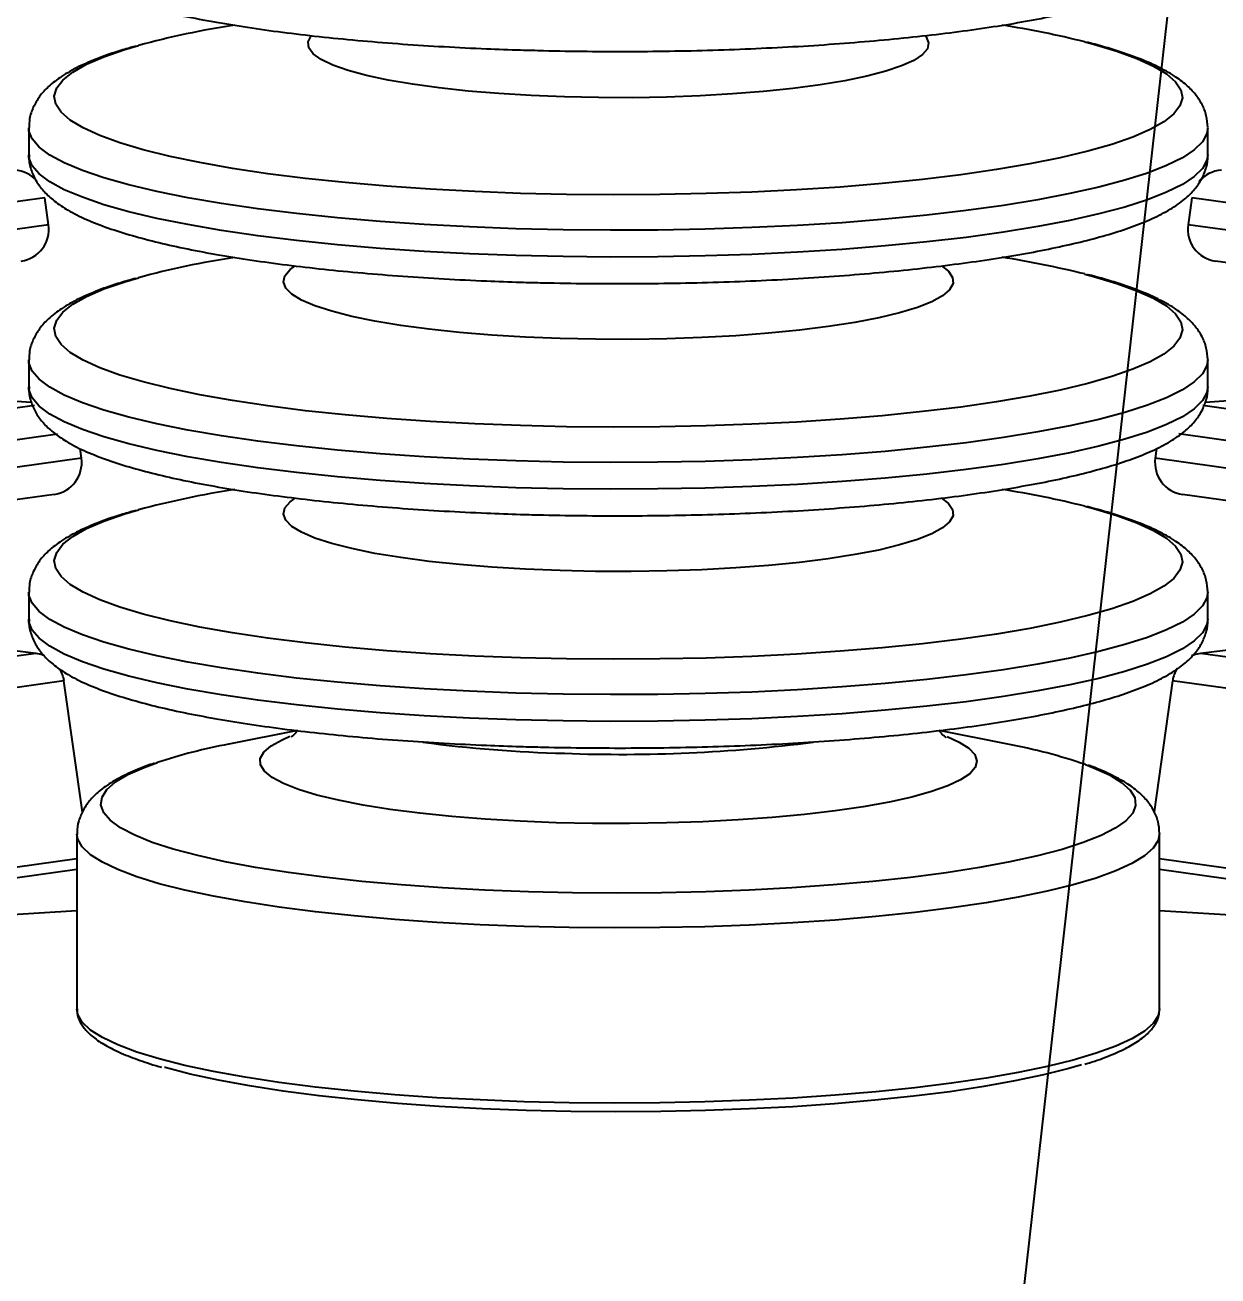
# Model space of a CAD drawing. Header units: millimetres. Extents: x 0 to 6631, y 0 to 4689.
# Drawn here: x 3397.6 to 3508.6, y 3843.9 to 3960.4 of the extents above; entities that cross this region are included whole.
import ezdxf

# ---------------------------------------------------------------- set-up
doc = ezdxf.new("R2010")
doc.units = ezdxf.units.MM
doc.header["$LTSCALE"] = 13
for name, color, linetype in [('几何体', 7, 'Continuous'), ('尺寸', 3, 'Continuous'), ('注释', 2, 'Continuous')]:
    doc.layers.add(name, color=color, linetype=linetype)
doc.styles.add('SLDTEXTSTYLE0', font='hyswlongfangsong.ttf')
doc.styles.get("Standard").update_dxf_attribs({"font": 'gbenor.shx', "bigfont": 'gbcbig.shx'})
doc.dimstyles.new('SLDDIMSTYLE0', dxfattribs={"dimtxt": 50, "dimasz": 40.8, "dimexe": 0, "dimexo": 0.0625, "dimgap": 12.5, "dimtad": 2, "dimdec": 0, "dimrnd": 1e-09, "dimzin": 12, "dimdsep": 46, "dimtxsty": 'SLDTEXTSTYLE0', "dimsah": 1, "dimcen": 0.09, "dimadec": 0, "dimazin": 3, "dimtfac": 1, "dimtdec": 0, "dimtmove": 0, "dimatfit": 0, "dimfxl": 1, "dimfrac": 2, "dimtolj": 1, "dimtzin": 12, "dimarcsym": 0})
doc.dimstyles.new('SLDDIMSTYLE2', dxfattribs={"dimtxt": 0.18, "dimasz": 40.8, "dimexe": 0, "dimexo": 0.0625, "dimgap": 0, "dimtad": 0, "dimtih": 1, "dimtoh": 1, "dimdec": 0, "dimrnd": 1e-09, "dimzin": 0, "dimdsep": 46, "dimtxsty": 'Standard', "dimsah": 1, "dimcen": 0.09, "dimadec": 0, "dimazin": 0, "dimtfac": 40.8, "dimtdec": 0, "dimtofl": 0, "dimtmove": 0, "dimatfit": 3, "dimfxl": 1, "dimfrac": 2, "dimtolj": 1, "dimtzin": 0, "dimarcsym": 0})

# ---------------------------------------------------------------- blocks, each defined once
blk = doc.blocks.new('*D18')
at = {"layer": 'Defpoints', "color": 0, "transparency": 16777216}
for p in [(3316.26, 4092.55), (3301.63, 4062.72), (3353.5, 4050.47), (3353.5, 3693.67), (3353.5, 3693.67)]:
    blk.add_point(p, dxfattribs=at)
at = {"layer": '尺寸', "color": 0, "lineweight": -2, "transparency": 16777216}
for p, q in [((3353.5, 4050.53), (3353.5, 4094.29)), ((3301.62, 4062.78), (3297.74, 4090.39))]:
    blk.add_line(p, q, dxfattribs=at)
for start, end in [(90, 98), (78.3245, 84.1623), (103.8377, 109.6755)]:
    blk.add_arc((3353.5, 3693.67), 400.61, start, end, dxfattribs=at)
at = {"layer": '尺寸', "color": 0, "transparency": 16777216}
for points in [[(3393.9, 4085.42), (3394.59, 4099), (3353.5, 4094.29)], [(3256.39, 4089.34), (3258.97, 4075.98), (3297.74, 4090.39)]]:
    blk.add_solid(points, dxfattribs=at)
at = {"layer": '尺寸', "color": 0, "transparency": 16777216, "insert": (3314.61, 4155.52), "char_height": 50, "attachment_point": 1, "rotation": 2.5305, "style": 'SLDTEXTSTYLE0'}
blk.add_mtext('\\A1;8°', dxfattribs=at)

msp = doc.modelspace()

# ---------------------------------------------------------------- linework, layer by layer
at = {"layer": '几何体'}
for p, q in [((3397.94, 3950.78), (3397.94, 3948.29)), ((3507.67, 3948.29), (3507.67, 3950.78)), ((3399.44, 3944.28), (3314.43, 3932.33)), ((3399.79, 3941.77), (3399.44, 3944.28)), ((3506.18, 3944.28), (3505.83, 3941.77)), ((3614.84, 3929.01), (3506.18, 3944.28)), ((3399.79, 3941.77), (3314.78, 3929.82)), ((3614.49, 3926.5), (3505.83, 3941.77)), ((3611.11, 3923.95), (3508.38, 3938.39)), ((3397.94, 3929.17), (3397.94, 3926.67)), ((3507.67, 3926.67), (3507.67, 3929.17)), ((3398.19, 3925.22), (3377.99, 3926.63)), ((3527.62, 3926.63), (3507.41, 3925.22)), ((3398.48, 3924.94), (3318.4, 3913.68)), ((3609.85, 3910.5), (3507.21, 3924.93)), ((3400.63, 3922.28), (3317.49, 3910.6)), ((3611.79, 3907.27), (3504.96, 3922.29)), ((3402.84, 3920.04), (3402.72, 3920.95)), ((3502.9, 3920.94), (3502.77, 3920.04)), ((3402.84, 3920.04), (3317.84, 3908.09)), ((3611.44, 3904.77), (3502.77, 3920.04)), ((3400.3, 3916.66), (3319.93, 3905.36)), ((3608.06, 3902.22), (3505.32, 3916.66)), ((3397.94, 3907.55), (3397.94, 3905.06)), ((3507.67, 3905.06), (3507.67, 3907.55)), ((3398.62, 3901.87), (3383.42, 3903.73)), ((3522.19, 3903.73), (3506.99, 3901.87)), ((3398.62, 3901.87), (3324.01, 3891.38)), ((3602.37, 3888.46), (3506.99, 3901.87)), ((3401.22, 3899.31), (3323.17, 3888.34)), ((3402.94, 3887.1), (3401.22, 3899.31)), ((3504.39, 3899.31), (3502.68, 3887.11)), ((3604.17, 3885.29), (3504.39, 3899.31)), ((3422.94, 3894.69), (3416.55, 3893.42)), ((3489.07, 3893.42), (3482.68, 3894.69)), ((3402.43, 3885.07), (3402.43, 3868.75)), ((3503.18, 3868.75), (3503.18, 3885.07)), ((3402.43, 3882.75), (3384.03, 3880.16)), ((3601.86, 3868.88), (3503.18, 3882.75)), ((3402.43, 3881.74), (3384.69, 3879.25)), ((3600.73, 3868.03), (3503.18, 3881.74)), ((3402.43, 3877.89), (3387.65, 3877.02)), ((3517.97, 3877.02), (3503.18, 3877.89)), ((3503.18, 3868.79), (3503.18, 3868.75))]:
    msp.add_line(p, q, dxfattribs=at)
at = {"layer": '几何体', "flags": 128}
for points in [[(3447.79, 3953.66), (3444.69, 3953.79), (3441.69, 3953.97), (3438.83, 3954.21), (3436.13, 3954.51), (3433.64, 3954.85), (3431.38, 3955.24), (3429.37, 3955.67), (3427.66, 3956.13), (3426.25, 3956.63), (3425.16, 3957.15), (3424.41, 3957.69), (3424, 3958.23), (3423.94, 3958.79), (3424.23, 3959.34), (3424.26, 3959.37)], [(3481.36, 3959.36), (3481.46, 3959.25), (3481.69, 3958.7), (3481.58, 3958.14), (3481.11, 3957.6), (3480.3, 3957.06), (3479.16, 3956.55), (3477.69, 3956.05), (3475.93, 3955.59), (3473.88, 3955.17), (3471.58, 3954.79), (3469.05, 3954.45), (3466.32, 3954.17), (3463.43, 3953.94), (3460.41, 3953.76), (3457.3, 3953.65), (3454.14, 3953.59), (3450.95, 3953.6), (3447.79, 3953.66)], [(3443.69, 3944.68), (3439.46, 3944.85), (3435.31, 3945.07), (3431.28, 3945.35), (3427.4, 3945.69), (3423.69, 3946.08), (3420.19, 3946.52), (3416.9, 3947.01), (3413.86, 3947.55), (3411.09, 3948.13), (3408.6, 3948.75), (3406.41, 3949.4), (3404.54, 3950.08), (3403, 3950.78), (3401.8, 3951.51), (3400.95, 3952.24), (3400.46, 3952.99), (3400.32, 3953.75), (3400.54, 3954.5), (3401.11, 3955.24), (3402.04, 3955.98), (3403.32, 3956.7), (3404.93, 3957.4), (3406.87, 3958.07), (3408.14, 3958.45)], [(3496.21, 3958.79), (3497.02, 3958.58), (3499.2, 3957.93), (3501.07, 3957.25), (3502.61, 3956.54), (3503.81, 3955.82), (3504.66, 3955.08), (3505.16, 3954.33), (3505.3, 3953.58), (3505.08, 3952.83), (3504.51, 3952.08), (3503.58, 3951.34), (3502.3, 3950.62), (3500.69, 3949.92), (3498.74, 3949.25), (3496.49, 3948.61), (3493.94, 3948), (3491.1, 3947.43), (3488.01, 3946.9), (3484.67, 3946.42), (3481.12, 3945.99), (3477.37, 3945.61), (3473.45, 3945.28), (3469.4, 3945.01), (3465.23, 3944.8), (3460.97, 3944.66), (3456.66, 3944.57), (3452.33, 3944.55), (3447.99, 3944.58), (3443.69, 3944.68)], [(3443.28, 3941.4), (3438.96, 3941.56), (3434.74, 3941.78), (3430.63, 3942.07), (3426.66, 3942.4), (3422.87, 3942.8), (3419.26, 3943.24), (3415.88, 3943.73), (3412.73, 3944.27), (3409.85, 3944.85), (3407.24, 3945.47), (3404.93, 3946.13), (3402.93, 3946.81), (3401.25, 3947.52), (3399.91, 3948.25), (3398.91, 3949), (3398.26, 3949.76), (3397.96, 3950.52), (3397.94, 3950.79)], [(3507.67, 3950.8), (3507.59, 3950.27), (3507.18, 3949.5), (3506.41, 3948.75), (3505.3, 3948.01), (3503.84, 3947.28), (3502.06, 3946.58), (3499.95, 3945.91), (3497.54, 3945.26), (3494.84, 3944.66), (3491.86, 3944.09), (3488.64, 3943.56), (3485.18, 3943.09), (3481.51, 3942.66), (3477.65, 3942.28), (3473.63, 3941.96), (3469.48, 3941.7), (3465.22, 3941.5), (3460.88, 3941.36), (3456.49, 3941.27), (3452.07, 3941.25), (3447.66, 3941.29), (3443.28, 3941.4)], [(3443.28, 3938.9), (3438.96, 3939.07), (3434.74, 3939.29), (3430.63, 3939.57), (3426.66, 3939.91), (3422.87, 3940.3), (3419.26, 3940.75), (3415.88, 3941.24), (3412.73, 3941.78), (3409.85, 3942.36), (3407.24, 3942.98), (3404.93, 3943.63), (3402.93, 3944.32), (3401.25, 3945.03), (3399.91, 3945.76), (3398.91, 3946.51), (3398.26, 3947.26), (3397.96, 3948.03), (3397.94, 3948.29)], [(3507.67, 3948.29), (3507.59, 3947.77), (3507.18, 3947.01), (3506.41, 3946.25), (3505.3, 3945.51), (3503.84, 3944.79), (3502.06, 3944.09), (3499.95, 3943.41), (3497.54, 3942.77), (3494.84, 3942.16), (3491.86, 3941.59), (3488.64, 3941.07), (3485.18, 3940.59), (3481.51, 3940.17), (3477.65, 3939.79), (3473.63, 3939.47), (3469.48, 3939.21), (3465.22, 3939.01), (3460.88, 3938.86), (3456.49, 3938.78), (3452.07, 3938.76), (3447.66, 3938.8), (3443.28, 3938.9)], [(3447.4, 3931.18), (3444.16, 3931.31), (3441.03, 3931.5), (3438.03, 3931.75), (3435.19, 3932.05), (3432.56, 3932.4), (3430.15, 3932.79), (3428.01, 3933.23), (3426.14, 3933.71), (3424.57, 3934.22), (3423.33, 3934.75), (3422.42, 3935.3), (3421.85, 3935.87), (3421.64, 3936.45), (3421.77, 3937.02), (3422.26, 3937.59), (3422.72, 3937.93)], [(3496.21, 3937.18), (3497.02, 3936.96), (3499.2, 3936.31), (3501.07, 3935.63), (3502.61, 3934.93), (3503.81, 3934.21), (3504.66, 3933.47), (3505.16, 3932.72), (3505.3, 3931.97), (3505.08, 3931.21), (3504.51, 3930.47), (3503.58, 3929.73), (3502.3, 3929.01), (3500.69, 3928.31), (3498.74, 3927.64), (3496.49, 3926.99), (3493.94, 3926.38), (3491.1, 3925.81), (3488.01, 3925.29), (3484.67, 3924.8), (3481.12, 3924.37), (3477.37, 3923.99), (3473.45, 3923.67), (3469.4, 3923.4), (3465.23, 3923.19), (3460.97, 3923.04), (3456.66, 3922.96), (3452.33, 3922.93), (3447.99, 3922.97), (3443.69, 3923.07)], [(3482.89, 3937.93), (3483.53, 3937.44), (3483.92, 3936.86), (3483.96, 3936.29), (3483.64, 3935.71), (3482.98, 3935.15), (3481.98, 3934.6), (3480.64, 3934.07), (3478.99, 3933.57), (3477.04, 3933.11), (3474.82, 3932.68), (3472.35, 3932.29), (3469.66, 3931.96), (3466.77, 3931.67), (3463.73, 3931.44), (3460.57, 3931.27), (3457.31, 3931.16), (3454.01, 3931.1), (3450.69, 3931.11), (3447.4, 3931.18)], [(3443.69, 3923.07), (3439.46, 3923.23), (3435.31, 3923.46), (3431.28, 3923.74), (3427.4, 3924.07), (3423.69, 3924.46), (3420.19, 3924.91), (3416.9, 3925.4), (3413.86, 3925.94), (3411.09, 3926.52), (3408.6, 3927.13), (3406.41, 3927.78), (3404.54, 3928.46), (3403, 3929.17), (3401.8, 3929.89), (3400.95, 3930.63), (3400.46, 3931.38), (3400.32, 3932.13), (3400.54, 3932.89), (3401.11, 3933.63), (3402.04, 3934.37), (3403.32, 3935.09), (3404.93, 3935.79), (3406.87, 3936.46), (3408.14, 3936.84)], [(3443.28, 3919.78), (3438.96, 3919.95), (3434.74, 3920.17), (3430.63, 3920.45), (3426.66, 3920.79), (3422.87, 3921.18), (3419.26, 3921.63), (3415.88, 3922.12), (3412.73, 3922.66), (3409.85, 3923.24), (3407.24, 3923.86), (3404.93, 3924.51), (3402.93, 3925.2), (3401.25, 3925.91), (3399.91, 3926.64), (3398.91, 3927.39), (3398.26, 3928.15), (3397.96, 3928.91), (3397.94, 3929.18)], [(3507.67, 3929.19), (3507.59, 3928.66), (3507.18, 3927.89), (3506.41, 3927.14), (3505.3, 3926.39), (3503.84, 3925.67), (3502.06, 3924.97), (3499.95, 3924.29), (3497.54, 3923.65), (3494.84, 3923.04), (3491.86, 3922.48), (3488.64, 3921.95), (3485.18, 3921.47), (3481.51, 3921.05), (3477.65, 3920.67), (3473.63, 3920.35), (3469.48, 3920.09), (3465.22, 3919.89), (3460.88, 3919.74), (3456.49, 3919.66), (3452.07, 3919.64), (3447.66, 3919.68), (3443.28, 3919.78)], [(3443.28, 3917.29), (3438.96, 3917.45), (3434.74, 3917.68), (3430.63, 3917.96), (3426.66, 3918.3), (3422.87, 3918.69), (3419.26, 3919.13), (3415.88, 3919.63), (3412.73, 3920.17), (3409.85, 3920.75), (3407.24, 3921.37), (3404.93, 3922.02), (3402.93, 3922.7), (3401.25, 3923.41), (3399.91, 3924.15), (3398.91, 3924.89), (3398.26, 3925.65), (3397.96, 3926.42), (3397.94, 3926.67)], [(3507.67, 3926.67), (3507.59, 3926.16), (3507.18, 3925.4), (3506.41, 3924.64), (3505.3, 3923.9), (3503.84, 3923.18), (3502.06, 3922.47), (3499.95, 3921.8), (3497.54, 3921.16), (3494.84, 3920.55), (3491.86, 3919.98), (3488.64, 3919.46), (3485.18, 3918.98), (3481.51, 3918.55), (3477.65, 3918.18), (3473.63, 3917.86), (3469.48, 3917.6), (3465.22, 3917.39), (3460.88, 3917.25), (3456.49, 3917.17), (3452.07, 3917.15), (3447.66, 3917.19), (3443.28, 3917.29)], [(3447.4, 3909.57), (3444.16, 3909.7), (3441.03, 3909.89), (3438.03, 3910.13), (3435.19, 3910.43), (3432.56, 3910.78), (3430.15, 3911.18), (3428.01, 3911.62), (3426.14, 3912.1), (3424.57, 3912.6), (3423.33, 3913.14), (3422.42, 3913.69), (3421.85, 3914.26), (3421.64, 3914.84), (3421.77, 3915.41), (3422.26, 3915.98), (3422.72, 3916.32)], [(3482.89, 3916.32), (3483.53, 3915.82), (3483.92, 3915.25), (3483.96, 3914.68), (3483.64, 3914.1), (3482.98, 3913.54), (3481.98, 3912.99), (3480.64, 3912.46), (3478.99, 3911.96), (3477.04, 3911.49), (3474.82, 3911.07), (3472.35, 3910.68), (3469.66, 3910.34), (3466.77, 3910.06), (3463.73, 3909.83), (3460.57, 3909.66), (3457.31, 3909.54), (3454.01, 3909.49), (3450.69, 3909.5), (3447.4, 3909.57)], [(3443.69, 3901.46), (3439.46, 3901.62), (3435.31, 3901.84), (3431.28, 3902.12), (3427.4, 3902.46), (3423.69, 3902.85), (3420.19, 3903.3), (3416.9, 3903.79), (3413.86, 3904.32), (3411.09, 3904.9), (3408.6, 3905.52), (3406.41, 3906.17), (3404.54, 3906.85), (3403, 3907.56), (3401.8, 3908.28), (3400.95, 3909.02), (3400.46, 3909.77), (3400.32, 3910.52), (3400.54, 3911.27), (3401.11, 3912.02), (3402.04, 3912.76), (3403.32, 3913.48), (3404.93, 3914.18), (3406.87, 3914.85), (3408.14, 3915.23)], [(3496.21, 3915.57), (3497.02, 3915.35), (3499.2, 3914.7), (3501.07, 3914.02), (3502.61, 3913.32), (3503.81, 3912.59), (3504.66, 3911.85), (3505.16, 3911.11), (3505.3, 3910.35), (3505.08, 3909.6), (3504.51, 3908.85), (3503.58, 3908.12), (3502.3, 3907.4), (3500.69, 3906.7), (3498.74, 3906.02), (3496.49, 3905.38), (3493.94, 3904.77), (3491.1, 3904.2), (3488.01, 3903.67), (3484.67, 3903.19), (3481.12, 3902.76), (3477.37, 3902.38), (3473.45, 3902.06), (3469.4, 3901.79), (3465.23, 3901.58), (3460.97, 3901.43), (3456.66, 3901.35), (3452.33, 3901.32), (3447.99, 3901.36), (3443.69, 3901.46)], [(3443.28, 3898.17), (3438.96, 3898.34), (3434.74, 3898.56), (3430.63, 3898.84), (3426.66, 3899.18), (3422.87, 3899.57), (3419.26, 3900.02), (3415.88, 3900.51), (3412.73, 3901.05), (3409.85, 3901.63), (3407.24, 3902.25), (3404.93, 3902.9), (3402.93, 3903.59), (3401.25, 3904.3), (3399.91, 3905.03), (3398.91, 3905.77), (3398.26, 3906.53), (3397.96, 3907.3), (3397.94, 3907.57)], [(3507.67, 3907.58), (3507.59, 3907.04), (3507.18, 3906.28), (3506.41, 3905.52), (3505.3, 3904.78), (3503.84, 3904.06), (3502.06, 3903.35), (3499.95, 3902.68), (3497.54, 3902.04), (3494.84, 3901.43), (3491.86, 3900.86), (3488.64, 3900.34), (3485.18, 3899.86), (3481.51, 3899.43), (3477.65, 3899.06), (3473.63, 3898.74), (3469.48, 3898.48), (3465.22, 3898.27), (3460.88, 3898.13), (3456.49, 3898.05), (3452.07, 3898.03), (3447.66, 3898.07), (3443.28, 3898.17)], [(3443.28, 3895.68), (3438.96, 3895.84), (3434.74, 3896.07), (3430.63, 3896.35), (3426.66, 3896.68), (3422.87, 3897.08), (3419.26, 3897.52), (3415.88, 3898.01), (3412.73, 3898.55), (3409.85, 3899.13), (3407.24, 3899.75), (3404.93, 3900.41), (3402.93, 3901.09), (3401.25, 3901.8), (3399.91, 3902.53), (3398.91, 3903.28), (3398.26, 3904.04), (3397.96, 3904.8), (3397.94, 3905.06)], [(3507.67, 3905.06), (3507.59, 3904.55), (3507.18, 3903.79), (3506.41, 3903.03), (3505.3, 3902.29), (3503.84, 3901.56), (3502.06, 3900.86), (3499.95, 3900.19), (3497.54, 3899.54), (3494.84, 3898.94), (3491.86, 3898.37), (3488.64, 3897.85), (3485.18, 3897.37), (3481.51, 3896.94), (3477.65, 3896.57), (3473.63, 3896.25), (3469.48, 3895.98), (3465.22, 3895.78), (3460.88, 3895.64), (3456.49, 3895.55), (3452.07, 3895.53), (3447.66, 3895.58), (3443.28, 3895.68)], [(3399.42, 3901.65), (3399.1, 3901.77), (3398.62, 3901.87)], [(3506.99, 3901.87), (3506.51, 3901.77), (3506.14, 3901.63)], [(3447.02, 3886.11), (3443.67, 3886.25), (3440.42, 3886.44), (3437.3, 3886.69), (3434.34, 3886.99), (3431.58, 3887.35), (3429.05, 3887.75), (3426.77, 3888.2), (3424.76, 3888.68), (3423.05, 3889.2), (3421.66, 3889.75), (3420.59, 3890.31), (3419.87, 3890.9), (3419.5, 3891.49), (3419.48, 3892.09), (3419.81, 3892.68), (3420.5, 3893.26), (3421.52, 3893.83), (3422.25, 3894.15)], [(3483.4, 3894.13), (3484.53, 3893.61), (3485.43, 3893.04), (3485.98, 3892.45), (3486.17, 3891.85), (3486.02, 3891.26), (3485.51, 3890.67), (3484.65, 3890.09), (3483.46, 3889.53), (3481.94, 3889), (3480.11, 3888.49), (3478, 3888.02), (3475.61, 3887.59), (3472.99, 3887.21), (3470.15, 3886.87), (3467.13, 3886.59), (3463.95, 3886.36), (3460.66, 3886.19), (3457.28, 3886.08), (3453.86, 3886.03), (3450.42, 3886.04), (3447.02, 3886.11)], [(3444.45, 3879.68), (3440.4, 3879.84), (3436.45, 3880.05), (3432.61, 3880.33), (3428.93, 3880.65), (3425.42, 3881.04), (3422.12, 3881.47), (3419.04, 3881.95), (3416.22, 3882.48), (3413.66, 3883.05), (3411.39, 3883.65), (3409.43, 3884.28), (3407.8, 3884.94), (3406.49, 3885.63), (3405.53, 3886.33), (3404.92, 3887.04), (3404.66, 3887.76), (3404.76, 3888.48), (3405.21, 3889.19), (3406.02, 3889.9), (3407.17, 3890.59), (3408.67, 3891.26), (3409.91, 3891.72)], [(3496.29, 3891.51), (3497.04, 3891.22), (3498.52, 3890.55), (3499.65, 3889.86), (3500.44, 3889.15), (3500.87, 3888.44), (3500.95, 3887.72), (3500.68, 3887), (3500.04, 3886.29), (3499.06, 3885.59), (3497.74, 3884.91), (3496.08, 3884.25), (3494.11, 3883.61), (3491.82, 3883.01), (3489.25, 3882.45), (3486.41, 3881.93), (3483.32, 3881.45), (3480, 3881.02), (3476.49, 3880.63), (3472.8, 3880.31), (3468.95, 3880.04), (3464.99, 3879.83), (3460.94, 3879.67), (3456.83, 3879.58), (3452.69, 3879.55), (3448.55, 3879.59), (3444.45, 3879.68)], [(3444.06, 3876.46), (3439.94, 3876.61), (3435.91, 3876.83), (3432, 3877.1), (3428.23, 3877.43), (3424.64, 3877.82), (3421.24, 3878.25), (3418.07, 3878.74), (3415.14, 3879.26), (3412.47, 3879.83), (3410.09, 3880.43), (3408, 3881.07), (3406.23, 3881.74), (3404.79, 3882.42), (3403.68, 3883.13), (3402.92, 3883.85), (3402.51, 3884.58), (3402.43, 3885.05)], [(3503.18, 3885.09), (3503.06, 3884.46), (3502.59, 3883.73), (3501.77, 3883.01), (3500.61, 3882.31), (3499.11, 3881.62), (3497.29, 3880.96), (3495.15, 3880.33), (3492.72, 3879.73), (3490.01, 3879.17), (3487.04, 3878.65), (3483.82, 3878.18), (3480.39, 3877.75), (3476.77, 3877.38), (3472.98, 3877.05), (3469.04, 3876.79), (3465, 3876.58), (3460.86, 3876.43), (3456.67, 3876.35), (3452.46, 3876.32), (3448.24, 3876.36), (3444.06, 3876.46)], [(3444.06, 3860.14), (3439.94, 3860.3), (3435.91, 3860.51), (3432, 3860.79), (3428.23, 3861.12), (3424.64, 3861.5), (3421.24, 3861.94), (3418.07, 3862.42), (3415.14, 3862.95), (3412.47, 3863.51), (3410.09, 3864.12), (3408, 3864.75), (3406.23, 3865.42), (3404.79, 3866.11), (3403.68, 3866.81), (3402.92, 3867.54), (3402.51, 3868.26), (3402.43, 3868.75)], [(3503.18, 3868.75), (3503.06, 3868.14), (3502.59, 3867.41), (3501.77, 3866.7), (3500.61, 3865.99), (3499.11, 3865.31), (3497.29, 3864.65), (3495.15, 3864.01), (3492.72, 3863.42), (3490.01, 3862.85), (3487.04, 3862.33), (3483.82, 3861.86), (3480.39, 3861.43), (3476.77, 3861.06), (3472.98, 3860.74), (3469.04, 3860.47), (3465, 3860.27), (3460.86, 3860.12), (3456.67, 3860.03), (3452.46, 3860.01), (3448.24, 3860.04), (3444.06, 3860.14)], [(3495.9, 3863.58), (3494.73, 3863.24), (3492.37, 3862.64), (3489.72, 3862.08), (3486.81, 3861.55), (3483.65, 3861.07), (3480.27, 3860.64), (3476.69, 3860.27), (3472.94, 3859.94), (3469.04, 3859.67), (3465.03, 3859.46), (3460.92, 3859.31), (3456.76, 3859.22), (3452.58, 3859.2), (3448.39, 3859.23), (3444.23, 3859.33)], [(3444.23, 3859.33), (3440.14, 3859.48), (3436.14, 3859.7), (3432.26, 3859.97), (3428.52, 3860.3), (3424.97, 3860.69), (3421.61, 3861.12), (3418.47, 3861.61), (3415.59, 3862.14), (3412.97, 3862.7), (3410.64, 3863.31), (3410.56, 3863.33)]]:
    msp.add_lwpolyline(points, dxfattribs=at)
at = {"layer": '几何体'}
for centre, radius, start, end in [((3429.19, 3880.98), 80.28, 98.6578, 105.198), ((3474.41, 3870.66), 90.79, 76.1055, 81.0569), ((3396.47, 3943.86), 2.99, 41.9817, 86), ((3509.14, 3943.86), 2.99, 94, 140.1314), ((3396.83, 3941.35), 2.99, 278, 8), ((3508.79, 3941.35), 2.99, 172, 262), ((3429.19, 3859.36), 80.28, 98.6578, 105.198), ((3474.41, 3849.05), 90.79, 76.1055, 81.0569), ((3399.88, 3919.62), 2.99, 278, 8), ((3505.74, 3919.62), 2.99, 172, 262), ((3429.19, 3837.75), 80.28, 98.6578, 105.198), ((3474.41, 3827.44), 90.79, 76.1055, 81.0569), ((3398.26, 3898.9), 2.99, 8, 30.9402), ((3507.36, 3898.9), 2.99, 148.4475, 172), ((3426.23, 3841.88), 52.44, 100.6446, 108.142), ((3450.78, 4014.18), 121.65, 262.3627, 268.591), ((3453, 4035.61), 143.14, 267.9107, 277.2059), ((3479.92, 3844.17), 50.09, 70.9261, 79.4711)]:
    msp.add_arc(centre, radius, start, end, dxfattribs=at)
for points, knots in [([(3397.98, 3969.93), (3397.97, 3969.78), (3397.93, 3969.24), (3398.19, 3968.32), (3398.69, 3967.29), (3399.41, 3966.37), (3400.37, 3965.51), (3401.64, 3964.67), (3403.28, 3963.85), (3405.28, 3963.07), (3407.53, 3962.36), (3410, 3961.71), (3412.68, 3961.12), (3415.57, 3960.58), (3418.66, 3960.08), (3421.94, 3959.63), (3425.39, 3959.23), (3428.99, 3958.88), (3432.73, 3958.58), (3436.59, 3958.34), (3440.25, 3958.15), (3442.65, 3958.07), (3443.71, 3958.04)], [0, 0, 0, 0, 0.012824, 0.048137, 0.083549, 0.121508, 0.164935, 0.21687, 0.27717, 0.338707, 0.398103, 0.455947, 0.512831, 0.569107, 0.624982, 0.680583, 0.73599, 0.791258, 0.846425, 0.901519, 0.956558, 1, 1, 1, 1]), ([(3443.71, 3958.04), (3444.42, 3958.02), (3446.47, 3957.96), (3449.9, 3957.9), (3453.99, 3957.89), (3458.08, 3957.93), (3462.13, 3958.03), (3466.13, 3958.19), (3470.05, 3958.39), (3473.87, 3958.66), (3477.57, 3958.97), (3481.13, 3959.33), (3484.52, 3959.74), (3487.74, 3960.2), (3490.76, 3960.7), (3493.56, 3961.25), (3496.15, 3961.84), (3498.51, 3962.48), (3500.63, 3963.18), (3502.54, 3963.94), (3504.16, 3964.78), (3505.45, 3965.66), (3506.42, 3966.6), (3507.12, 3967.59), (3507.54, 3968.67), (3507.72, 3969.49), (3507.66, 3969.91), (3507.66, 3969.95)], [0, 0, 0, 0, 0.023188, 0.067276, 0.111364, 0.15545, 0.199541, 0.243643, 0.287764, 0.331915, 0.376106, 0.420352, 0.464672, 0.509091, 0.553645, 0.598385, 0.64339, 0.688779, 0.734747, 0.781622, 0.829932, 0.874721, 0.910924, 0.941811, 0.969956, 0.996986, 1, 1, 1, 1]), ([(3407.88, 3958.38), (3407.41, 3958.25), (3406.16, 3957.9), (3404.4, 3957.28), (3402.55, 3956.49), (3401.02, 3955.63), (3399.83, 3954.72), (3398.95, 3953.77), (3398.35, 3952.76), (3397.99, 3951.75), (3397.98, 3951.08), (3397.98, 3950.81)], [0, 0, 0, 0, 0.085235, 0.228313, 0.374615, 0.525969, 0.656381, 0.762099, 0.854444, 0.940049, 1, 1, 1, 1]), ([(3507.66, 3950.84), (3507.63, 3951.2), (3507.58, 3951.96), (3507.15, 3953.01), (3506.51, 3953.96), (3505.65, 3954.84), (3504.51, 3955.68), (3503.01, 3956.51), (3501.15, 3957.31), (3498.96, 3958.05), (3497.38, 3958.52), (3496.47, 3958.74), (3496.44, 3958.74)], [0, 0, 0, 0, 0.073516, 0.154586, 0.239169, 0.333629, 0.445197, 0.578019, 0.721462, 0.860381, 0.995066, 1, 1, 1, 1]), ([(3397.98, 3948.32), (3397.97, 3948.17), (3397.93, 3947.63), (3398.19, 3946.71), (3398.69, 3945.67), (3399.41, 3944.76), (3400.37, 3943.9), (3401.64, 3943.06), (3403.28, 3942.24), (3405.28, 3941.46), (3407.53, 3940.75), (3410, 3940.1), (3412.68, 3939.51), (3415.57, 3938.96), (3418.66, 3938.47), (3421.94, 3938.02), (3425.39, 3937.62), (3428.99, 3937.27), (3432.73, 3936.97), (3436.59, 3936.72), (3440.25, 3936.54), (3442.65, 3936.46), (3443.71, 3936.42)], [0, 0, 0, 0, 0.012824, 0.048137, 0.083549, 0.121508, 0.164935, 0.21687, 0.27717, 0.338707, 0.398103, 0.455947, 0.512831, 0.569107, 0.624982, 0.680583, 0.73599, 0.791258, 0.846425, 0.901519, 0.956558, 1, 1, 1, 1]), ([(3443.71, 3936.42), (3444.42, 3936.4), (3446.47, 3936.35), (3449.9, 3936.29), (3453.99, 3936.28), (3458.08, 3936.32), (3462.13, 3936.42), (3466.13, 3936.57), (3470.05, 3936.78), (3473.87, 3937.04), (3477.57, 3937.35), (3481.13, 3937.72), (3484.52, 3938.13), (3487.74, 3938.58), (3490.76, 3939.09), (3493.56, 3939.64), (3496.15, 3940.23), (3498.51, 3940.87), (3500.63, 3941.56), (3502.54, 3942.33), (3504.16, 3943.16), (3505.45, 3944.05), (3506.42, 3944.99), (3507.12, 3945.98), (3507.54, 3947.06), (3507.72, 3947.88), (3507.66, 3948.3), (3507.66, 3948.34)], [0, 0, 0, 0, 0.023188, 0.067276, 0.111364, 0.15545, 0.199541, 0.243643, 0.287764, 0.331915, 0.376106, 0.420352, 0.464672, 0.509091, 0.553645, 0.598385, 0.64339, 0.688779, 0.734747, 0.781622, 0.829932, 0.874721, 0.910924, 0.941811, 0.969956, 0.996986, 1, 1, 1, 1]), ([(3507.66, 3929.22), (3507.63, 3929.58), (3507.58, 3930.34), (3507.15, 3931.39), (3506.51, 3932.35), (3505.65, 3933.22), (3504.51, 3934.07), (3503.01, 3934.9), (3501.15, 3935.7), (3498.96, 3936.44), (3497.38, 3936.91), (3496.47, 3937.12), (3496.44, 3937.13)], [0, 0, 0, 0, 0.073516, 0.154586, 0.239169, 0.333629, 0.445197, 0.578019, 0.721462, 0.860381, 0.995066, 1, 1, 1, 1]), ([(3407.88, 3936.77), (3407.41, 3936.64), (3406.16, 3936.29), (3404.4, 3935.67), (3402.55, 3934.88), (3401.02, 3934.02), (3399.83, 3933.11), (3398.95, 3932.16), (3398.35, 3931.14), (3397.99, 3930.14), (3397.98, 3929.47), (3397.98, 3929.2)], [0, 0, 0, 0, 0.0852346, 0.2283133, 0.3746147, 0.5259691, 0.6563811, 0.7620986, 0.8544442, 0.9400488, 1, 1, 1, 1]), ([(3397.98, 3926.7), (3397.97, 3926.56), (3397.93, 3926.02), (3398.19, 3925.09), (3398.69, 3924.06), (3399.41, 3923.14), (3400.37, 3922.29), (3401.64, 3921.45), (3403.28, 3920.62), (3405.28, 3919.85), (3407.53, 3919.13), (3410, 3918.49), (3412.68, 3917.89), (3415.57, 3917.35), (3418.66, 3916.85), (3421.94, 3916.41), (3425.39, 3916.01), (3428.99, 3915.66), (3432.73, 3915.36), (3436.59, 3915.11), (3440.25, 3914.93), (3442.65, 3914.85), (3443.71, 3914.81)], [0, 0, 0, 0, 0.012824, 0.048137, 0.083549, 0.121508, 0.164935, 0.21687, 0.27717, 0.338707, 0.398103, 0.455947, 0.512831, 0.569107, 0.624982, 0.680583, 0.73599, 0.791258, 0.846425, 0.901519, 0.956558, 1, 1, 1, 1]), ([(3443.71, 3914.81), (3444.42, 3914.79), (3446.47, 3914.73), (3449.9, 3914.68), (3453.99, 3914.67), (3458.08, 3914.71), (3462.13, 3914.81), (3466.13, 3914.96), (3470.05, 3915.17), (3473.87, 3915.43), (3477.57, 3915.74), (3481.13, 3916.1), (3484.52, 3916.51), (3487.74, 3916.97), (3490.76, 3917.48), (3493.56, 3918.02), (3496.15, 3918.62), (3498.51, 3919.26), (3500.63, 3919.95), (3502.54, 3920.72), (3504.16, 3921.55), (3505.45, 3922.44), (3506.42, 3923.38), (3507.12, 3924.37), (3507.54, 3925.44), (3507.72, 3926.27), (3507.66, 3926.69), (3507.66, 3926.73)], [0, 0, 0, 0, 0.023188, 0.067276, 0.111364, 0.15545, 0.199541, 0.243643, 0.287764, 0.331915, 0.376106, 0.420352, 0.464672, 0.509091, 0.553645, 0.598385, 0.64339, 0.688779, 0.734747, 0.781622, 0.829932, 0.874721, 0.910924, 0.941811, 0.969956, 0.996986, 1, 1, 1, 1]), ([(3407.88, 3915.16), (3407.41, 3915.03), (3406.16, 3914.68), (3404.4, 3914.05), (3402.55, 3913.26), (3401.02, 3912.41), (3399.83, 3911.5), (3398.95, 3910.55), (3398.35, 3909.53), (3397.99, 3908.52), (3397.98, 3907.86), (3397.98, 3907.58)], [0, 0, 0, 0, 0.085235, 0.228313, 0.374615, 0.525969, 0.656381, 0.762099, 0.854444, 0.940049, 1, 1, 1, 1]), ([(3507.66, 3907.61), (3507.63, 3907.97), (3507.58, 3908.73), (3507.15, 3909.78), (3506.51, 3910.74), (3505.65, 3911.61), (3504.51, 3912.46), (3503.01, 3913.29), (3501.15, 3914.09), (3498.96, 3914.82), (3497.38, 3915.3), (3496.47, 3915.51), (3496.44, 3915.52)], [0, 0, 0, 0, 0.073516, 0.154586, 0.239169, 0.333629, 0.445197, 0.578019, 0.721462, 0.860381, 0.995066, 1, 1, 1, 1]), ([(3397.98, 3905.09), (3397.97, 3904.95), (3397.93, 3904.4), (3398.19, 3903.48), (3398.69, 3902.45), (3399.41, 3901.53), (3400.37, 3900.68), (3401.64, 3899.83), (3403.28, 3899.01), (3405.28, 3898.23), (3407.53, 3897.52), (3410, 3896.87), (3412.68, 3896.28), (3415.57, 3895.74), (3418.66, 3895.24), (3421.94, 3894.79), (3425.39, 3894.39), (3428.99, 3894.04), (3432.73, 3893.74), (3436.59, 3893.5), (3440.25, 3893.32), (3442.65, 3893.23), (3443.71, 3893.2)], [0, 0, 0, 0, 0.012824, 0.048137, 0.083549, 0.121508, 0.164935, 0.21687, 0.27717, 0.338707, 0.398103, 0.455947, 0.512831, 0.569107, 0.624982, 0.680583, 0.73599, 0.791258, 0.846425, 0.901519, 0.956558, 1, 1, 1, 1]), ([(3443.71, 3893.2), (3444.42, 3893.18), (3446.47, 3893.12), (3449.9, 3893.07), (3453.99, 3893.05), (3458.08, 3893.1), (3462.13, 3893.2), (3466.13, 3893.35), (3470.05, 3893.56), (3473.87, 3893.82), (3477.57, 3894.13), (3481.13, 3894.49), (3484.52, 3894.9), (3487.74, 3895.36), (3490.76, 3895.86), (3493.56, 3896.41), (3496.15, 3897), (3498.51, 3897.64), (3500.63, 3898.34), (3502.54, 3899.1), (3504.16, 3899.94), (3505.45, 3900.83), (3506.42, 3901.76), (3507.12, 3902.75), (3507.54, 3903.83), (3507.72, 3904.66), (3507.66, 3905.07), (3507.66, 3905.12)], [0, 0, 0, 0, 0.023188, 0.067276, 0.111364, 0.15545, 0.199541, 0.243643, 0.287764, 0.331915, 0.376106, 0.420352, 0.464672, 0.509091, 0.553645, 0.598385, 0.64339, 0.688779, 0.734747, 0.781622, 0.829932, 0.874721, 0.910924, 0.941811, 0.969956, 0.996986, 1, 1, 1, 1]), ([(3422.97, 3894.69), (3422.84, 3894.55), (3422.59, 3894.25), (3422.37, 3894.08), (3422.36, 3894.08), (3422.36, 3894.07)], [0, 0, 0, 0, 0.345847, 0.715365, 1, 1, 1, 1]), ([(3483.27, 3894.06), (3483.27, 3894.06), (3483.31, 3894.04), (3483.18, 3894.13), (3482.95, 3894.32), (3482.74, 3894.6), (3482.67, 3894.69)], [0, 0, 0, 0, 0.030108, 0.430975, 0.809307, 1, 1, 1, 1]), ([(3409.63, 3891.64), (3409.59, 3891.62), (3408.83, 3891.39), (3407.59, 3890.88), (3405.95, 3890.08), (3404.67, 3889.23), (3403.71, 3888.33), (3403.01, 3887.37), (3402.58, 3886.32), (3402.39, 3885.5), (3402.45, 3885.07), (3402.45, 3885.02)], [0, 0, 0, 0, 0.0095266, 0.1848347, 0.3657687, 0.5347483, 0.668828, 0.7827036, 0.886317, 0.9857149, 1, 1, 1, 1]), ([(3503.17, 3885.12), (3503.15, 3885.49), (3503.09, 3886.25), (3502.64, 3887.29), (3502.01, 3888.21), (3501.16, 3889.05), (3500.04, 3889.86), (3498.53, 3890.65), (3497.33, 3891.19), (3496.55, 3891.44), (3496.52, 3891.45)], [0, 0, 0, 0, 0.103574, 0.213081, 0.327505, 0.455774, 0.608433, 0.792229, 0.991051, 1, 1, 1, 1]), ([(3402.46, 3868.79), (3402.45, 3868.73), (3402.4, 3868.38), (3402.61, 3867.73), (3403.08, 3866.94), (3403.83, 3866.19), (3404.9, 3865.46), (3406.29, 3864.74), (3408.03, 3864.06), (3409.37, 3863.61), (3410.2, 3863.38), (3410.29, 3863.36)], [0, 0, 0, 0, 0.023445, 0.138831, 0.255392, 0.38439, 0.530041, 0.683129, 0.834318, 0.983374, 1, 1, 1, 1]), ([(3496.22, 3863.63), (3496.29, 3863.64), (3497.06, 3863.87), (3498.28, 3864.32), (3499.88, 3865), (3501.18, 3865.74), (3502.15, 3866.51), (3502.8, 3867.31), (3503.15, 3868.08), (3503.16, 3868.59), (3503.16, 3868.81)], [0, 0, 0, 0, 0.014187, 0.171246, 0.329539, 0.489761, 0.652708, 0.79004, 0.911569, 1, 1, 1, 1])]:
    msp.add_open_spline(points, degree=3, knots=knots, dxfattribs=at)

# ---------------------------------------------------------------- dimensions: what is measured, and where the dimension line sits
at = {"layer": '尺寸'}
dim = msp.add_angular_dim_2l(base=(3316.26, 4092.55), line1=((3353.5, 4050.47), (3353.5, 3693.67)), line2=((3301.63, 4062.72), (3353.5, 3693.67)), dimstyle='SLDDIMSTYLE0', override={"dimtol": 0, "dimlim": 0, "dimtp": 0, "dimtm": 0, "dimtfac": 40.8, "dimtdec": 0, "dimtolj": 1, "dimtzin": 0}, dxfattribs=at)
dim.commit()
dim.dimension.update_dxf_attribs({"geometry": '*D18', "text_midpoint": (3335.81, 4093.9), "dimtype": 162})

# ---------------------------------------------------------------- leaders
at = {"layer": '注释'}
msp.add_leader([(3452.81, 3508.19), (3522.42, 4125.27)], dimstyle='SLDDIMSTYLE2', dxfattribs=at)

doc.saveas('drawing.dxf')
